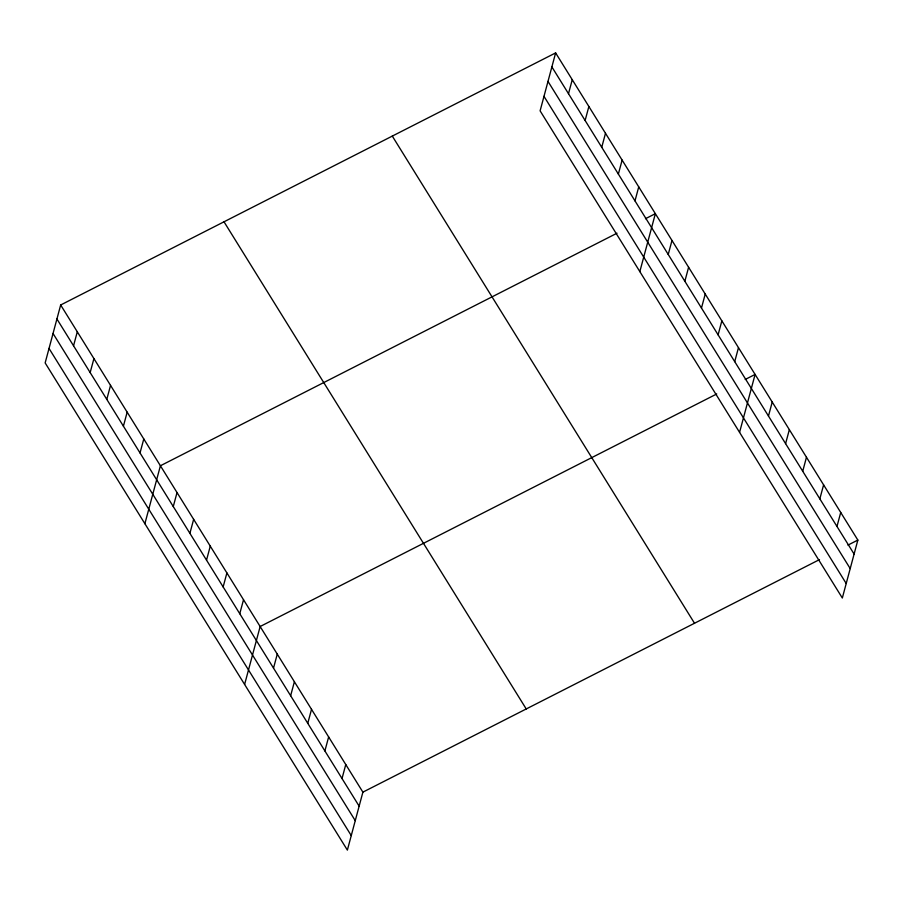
<?xml version="1.0" encoding="UTF-8"?>
<svg xmlns="http://www.w3.org/2000/svg" width="903" height="903" viewBox="0 0 903 903"><rect width="100%" height="100%" fill="white"/><g stroke="black" fill="none" stroke-linecap="round" stroke-linejoin="round"><path stroke-width="1.35" d="M60.67 304.988L45.15 362.927L347.373 850.095L362.893 792.145L60.67 304.988L555.627 52.905L857.85 540.073L842.33 598.012L540.107 110.843L555.627 52.905M73.549 345.781L77.297 331.785M90.165 372.578L93.923 358.581M106.791 399.374L110.538 385.378M123.418 426.171L127.165 412.163M140.033 452.956L143.78 438.96M144.886 523.695L160.407 465.756L616.997 233.211M173.274 506.549L177.033 492.553M189.901 533.346L193.648 519.338M206.527 560.131L210.275 546.134M223.143 586.927L226.901 572.931M239.769 613.724L243.517 599.727M244.611 684.451L260.143 626.513L716.734 393.968M273.519 668.118L277.266 654.122M290.642 695.728L294.389 681.731M307.765 723.337L311.524 709.329M324.888 750.935L328.647 736.938M342.023 778.544L345.77 764.548M568.495 93.709L572.254 79.701M585.121 120.494L588.869 106.498M601.748 147.291L605.495 133.294M618.363 174.087L622.122 160.091M634.99 200.884L638.737 186.876M639.832 271.611L655.364 213.672L645.464 218.718M668.231 254.465L671.979 240.469M684.858 281.262L688.605 267.265M701.473 308.058L705.232 294.051M718.099 334.844L721.847 320.847M734.726 361.64L738.473 347.644M739.568 432.379L755.1 374.44L745.201 379.474M768.464 416.046L772.223 402.038M785.599 443.644L789.346 429.647M802.722 471.253L806.469 457.257M819.845 498.862L823.604 484.855M836.968 526.46L840.727 512.464M819.495 559.6L362.893 792.145M847.951 545.107L857.85 540.073M551.88 66.912L854.103 554.07M547.997 81.405L850.208 568.574M543.99 96.35L846.213 583.507M392.297 136.093L694.52 623.262M224.012 221.799L526.235 708.968M56.923 318.996L359.146 806.153M53.04 333.489L355.263 820.646M49.033 348.434L351.256 835.591"/></g></svg>
